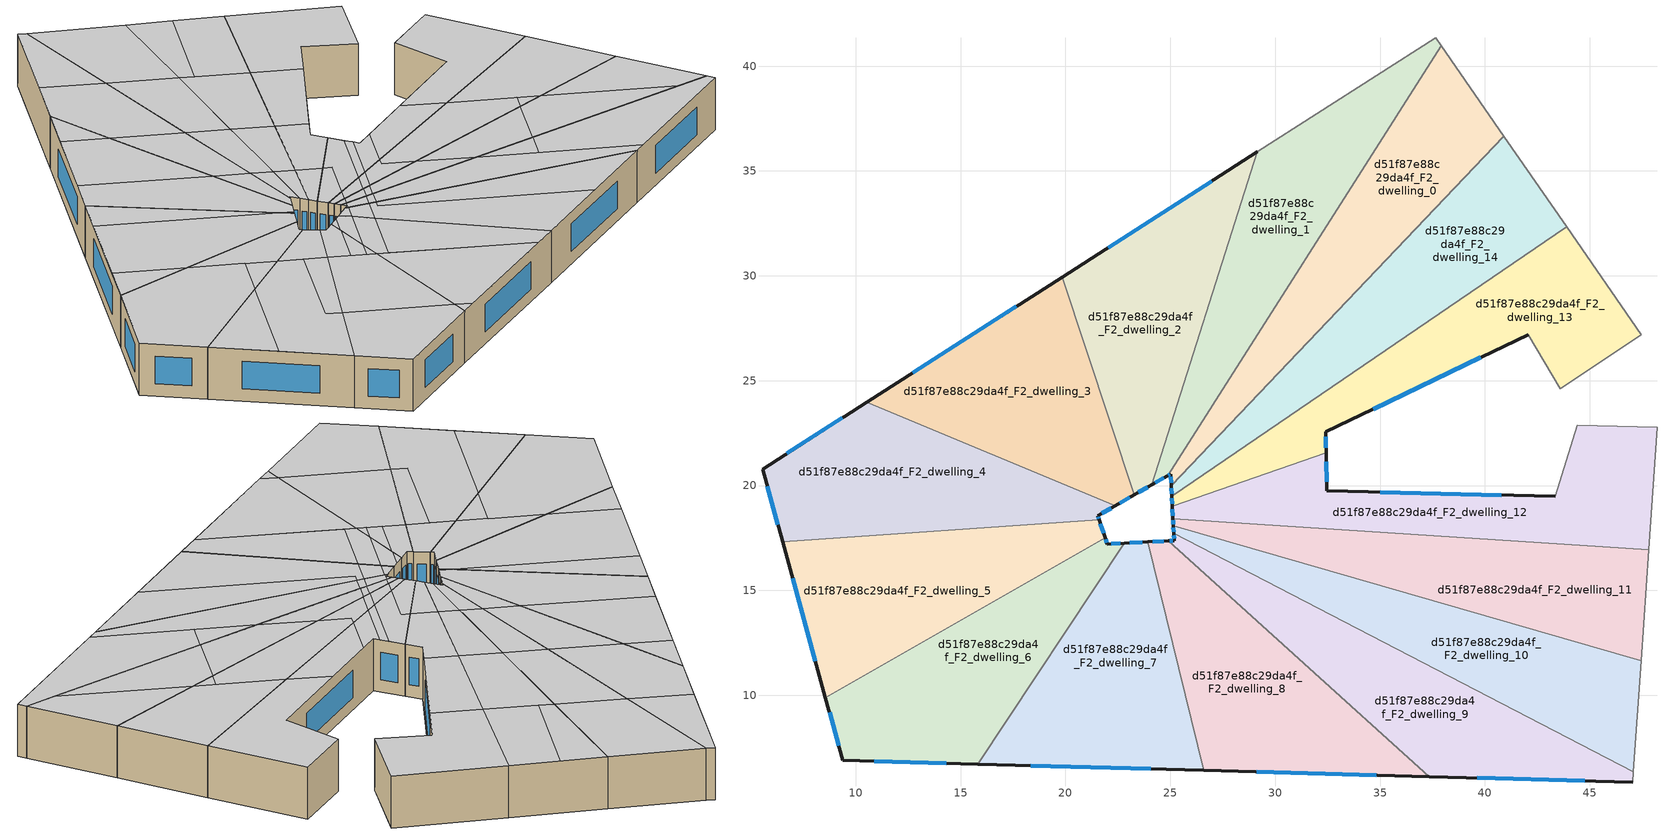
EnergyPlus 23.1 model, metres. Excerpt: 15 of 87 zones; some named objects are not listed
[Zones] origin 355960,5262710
d51f87e88c29da4f_F2_dwelling_0
 floor to d51f87e88c29da4f_F1_dwelling_0 (EU_floor_Construction): 37.91,40.98 40.9,36.65 25.04,20 25.01,20.55 24.87,20.47 z6
 wall outside (EU_wall_Construction): 24.87,20.47 25.01,20.55 25.04,20 z6:9
 wall to d51f87e88c29da4f_F2_dwelling_1 (EU_wall_Construction): 37.91,40.98 24.87,20.47 z6:9
 wall adiabatic (EU_wall_Construction): 40.9,36.65 37.91,40.98 z6:9
 wall to d51f87e88c29da4f_F2_dwelling_14 (EU_wall_Construction): 25.04,20 40.9,36.65 z6:9
 window (EU_Window_Construction): 25.02,20.42 25.03,20.13 / 24.91,20.49 24.98,20.53 z6.7:8.3
 ceiling to d51f87e88c29da4f_F3_dwelling_1 (EU_floor_Construction): 36.07,31.58 40.9,36.65 37.91,40.98 33.99,34.82 z9
 ceiling adiabatic (EU_roof_Construction): 31.37,26.65 36.07,31.58 33.99,34.82 30.08,28.66 z9
 ceiling to d51f87e88c29da4f_F3_dwelling_7 (EU_floor_Construction): 27.48,22.56 31.37,26.65 30.08,28.66 26.84,23.56 z9
 ceiling to d51f87e88c29da4f_F3_dwelling_9 (EU_floor_Construction): 25.04,20 27.48,22.56 26.84,23.56 24.87,20.47 25.01,20.55 z9
d51f87e88c29da4f_F2_dwelling_1
 floor to d51f87e88c29da4f_F1_dwelling_1 (EU_floor_Construction): 37.65,41.36 37.91,40.98 24.87,20.47 24.11,20.03 29.16,35.91 z6
 wall outside (EU_wall_Construction): 24.11,20.03 24.87,20.47 z6:9
 wall to d51f87e88c29da4f_F2_dwelling_2 (EU_wall_Construction): 29.16,35.91 24.11,20.03 z6:9
 wall adiabatic (EU_wall_Construction): 37.91,40.98 37.65,41.36 29.16,35.91 z6:9
 window (EU_Window_Construction): 24.29,20.14 24.7,20.37 z6.7:8.3
 ceiling to d51f87e88c29da4f_F3_dwelling_2 (EU_floor_Construction): 30.08,28.66 33.99,34.82 32.09,37.79 29.16,35.91 27.92,32.02 z9
 ceiling to d51f87e88c29da4f_F3_dwelling_1 (EU_floor_Construction): 33.99,34.82 37.91,40.98 37.65,41.36 32.09,37.79 z9
 ceiling to d51f87e88c29da4f_F3_dwelling_7 (EU_floor_Construction): 26.84,23.56 30.08,28.66 27.92,32.02 25.77,25.24 z9
 ceiling to d51f87e88c29da4f_F3_dwelling_9 (EU_floor_Construction): 24.87,20.47 26.84,23.56 25.77,25.24 24.11,20.03 z9
d51f87e88c29da4f_F2_dwelling_10
 floor to d51f87e88c29da4f_F1_dwelling_10 (EU_floor_Construction): 47.45,11.65 47.09,6.35 25.16,17.72 25.14,18.08 z6
 wall outside (EU_wall_Construction): 25.14,18.08 25.16,17.72 z6:9
 wall to d51f87e88c29da4f_F2_dwelling_11 (EU_wall_Construction): 47.45,11.65 25.14,18.08 z6:9
 wall adiabatic (EU_wall_Construction): 47.09,6.35 47.45,11.65 z6:9
 wall to d51f87e88c29da4f_F2_dwelling_9 (EU_wall_Construction): 25.16,17.72 47.09,6.35 z6:9
 window (EU_Window_Construction): 25.15,18 25.16,17.81 z6.7:8.3
 ceiling to d51f87e88c29da4f_F3_dwelling_6 (EU_floor_Construction): 33.3,13.5 31.55,16.23 27.94,17.28 27.08,16.73 z9
 ceiling to d51f87e88c29da4f_F3_dwelling_4 (EU_floor_Construction): 45.42,7.22 41.47,13.37 39.89,13.83 36.67,11.76 z9
 ceiling to d51f87e88c29da4f_F3_dwelling_5 (EU_floor_Construction): 39.89,13.83 31.55,16.23 33.3,13.5 36.67,11.76 z9
 ceiling adiabatic (EU_roof_Construction): 47.09,6.35 47.45,11.65 41.47,13.37 45.42,7.22 z9; 27.94,17.28 27.44,17.42 26.68,16.94 27.08,16.73 z9
 ceiling to d51f87e88c29da4f_F3_dwelling_9 (EU_floor_Construction): 25.96,17.85 25.14,18.08 25.16,17.72 25.5,17.55 z9
 ceiling to d51f87e88c29da4f_F3_dwelling_7 (EU_floor_Construction): 27.44,17.42 25.96,17.85 25.5,17.55 26.68,16.94 z9
d51f87e88c29da4f_F2_dwelling_11
 floor to d51f87e88c29da4f_F1_dwelling_11 (EU_floor_Construction): 47.81,16.94 47.45,11.65 25.14,18.08 25.13,18.42 z6
 wall outside (EU_wall_Construction): 25.13,18.42 25.14,18.08 z6:9
 wall to d51f87e88c29da4f_F2_dwelling_12 (EU_wall_Construction): 47.81,16.94 25.13,18.42 z6:9
 wall adiabatic (EU_wall_Construction): 47.45,11.65 47.81,16.94 z6:9
 window (EU_Window_Construction): 25.13,18.34 25.14,18.16 z6.7:8.3
 ceiling adiabatic (EU_roof_Construction): 47.45,11.65 47.81,16.94 38.8,17.53 41.47,13.37 z9
 ceiling to d51f87e88c29da4f_F3_dwelling_5 (EU_floor_Construction): 40.8,14.41 38.8,17.53 31.05,18.03 30.58,17.73 31.55,16.23 39.89,13.83 z9
 ceiling to d51f87e88c29da4f_F3_dwelling_4 (EU_floor_Construction): 41.47,13.37 40.8,14.41 39.89,13.83 z9
 ceiling to d51f87e88c29da4f_F3_dwelling_8 (EU_floor_Construction): 29.29,18.15 28.64,18.19 27.44,17.42 27.94,17.28 z9
 ceiling to d51f87e88c29da4f_F3_dwelling_6 (EU_floor_Construction): 31.55,16.23 30.58,17.73 31.05,18.03 29.29,18.15 27.94,17.28 z9
 ceiling to d51f87e88c29da4f_F3_dwelling_7 (EU_floor_Construction): 28.64,18.19 26.69,18.32 25.96,17.85 27.44,17.42 z9
 ceiling to d51f87e88c29da4f_F3_dwelling_9 (EU_floor_Construction): 26.69,18.32 25.13,18.42 25.14,18.08 25.96,17.85 z9
d51f87e88c29da4f_F2_dwelling_12
 floor to d51f87e88c29da4f_F1_dwelling_12 (EU_floor_Construction): 48.21,22.78 47.81,16.94 25.13,18.42 25.09,19.02 32.43,21.56 32.46,19.75 43.35,19.49 44.41,22.87 z6
 wall outside (EU_wall_Construction): 25.09,19.02 25.13,18.42 / 43.35,19.49 32.46,19.75 32.43,21.56 z6:9
 wall adiabatic (EU_wall_Construction): 47.81,16.94 48.21,22.78 44.41,22.87 43.35,19.49 z6:9
 wall to d51f87e88c29da4f_F2_dwelling_13 (EU_wall_Construction): 32.43,21.56 25.09,19.02 z6:9
 window (EU_Window_Construction): 25.1,18.88 25.12,18.56 / 32.45,20.18 32.43,21.14 / 40.79,19.55 35.02,19.69 z6.7:8.3
 ceiling to d51f87e88c29da4f_F3_dwelling_5 (EU_floor_Construction): 38.8,17.53 37.45,19.63 33.68,19.72 31.05,18.03 z9
 ceiling to d51f87e88c29da4f_F3_dwelling_3 (EU_floor_Construction): 47.81,16.94 48.21,22.78 44.41,22.87 43.35,19.49 37.45,19.63 38.8,17.53 z9
 ceiling to d51f87e88c29da4f_F3_dwelling_8 (EU_floor_Construction): 32.45,20.17 32.44,20.63 28.64,18.19 29.29,18.15 z9
 ceiling to d51f87e88c29da4f_F3_dwelling_6 (EU_floor_Construction): 33.68,19.72 32.46,19.75 32.45,20.17 29.29,18.15 31.05,18.03 z9
 ceiling to d51f87e88c29da4f_F3_dwelling_7 (EU_floor_Construction): 32.44,20.63 32.43,21.56 28.91,20.34 29.18,19.92 26.69,18.32 28.64,18.19 z9
 ceiling to d51f87e88c29da4f_F3_dwelling_9 (EU_floor_Construction): 29.18,19.92 28.91,20.34 25.09,19.02 25.13,18.42 26.69,18.32 z9
d51f87e88c29da4f_F2_dwelling_13
 floor to d51f87e88c29da4f_F1_dwelling_13 (EU_floor_Construction): 43.89,32.34 47.46,27.19 43.59,24.61 42.07,27.2 32.41,22.56 32.43,21.56 25.09,19.02 25.07,19.5 z6
 wall outside (EU_wall_Construction): 32.43,21.56 32.41,22.56 42.07,27.2 / 25.07,19.5 25.09,19.02 z6:9
 wall to d51f87e88c29da4f_F2_dwelling_14 (EU_wall_Construction): 43.89,32.34 25.07,19.5 z6:9
 wall adiabatic (EU_wall_Construction): 42.07,27.2 43.59,24.61 47.46,27.19 43.89,32.34 z6:9
 window (EU_Window_Construction): 34.68,23.65 39.8,26.11 / 32.42,21.8 32.41,22.32 / 25.07,19.39 25.09,19.14 z6.7:8.3
 ceiling to d51f87e88c29da4f_F3_dwelling_0 (EU_floor_Construction): 47.46,27.19 43.89,32.34 38.12,28.4 39.64,26.03 42.07,27.2 43.59,24.61 z9
 ceiling to d51f87e88c29da4f_F3_dwelling_7 (EU_floor_Construction): 32.43,21.56 32.41,22.56 33.62,23.14 32.64,24.67 28.12,21.58 28.91,20.34 z9
 ceiling to d51f87e88c29da4f_F3_dwelling_2 (EU_floor_Construction): 39.64,26.03 38.12,28.4 32.64,24.67 33.62,23.14 z9
 ceiling to d51f87e88c29da4f_F3_dwelling_9 (EU_floor_Construction): 28.91,20.34 28.12,21.58 25.07,19.5 25.09,19.02 z9
d51f87e88c29da4f_F2_dwelling_14
 floor to d51f87e88c29da4f_F1_dwelling_14 (EU_floor_Construction): 40.9,36.65 43.89,32.34 25.07,19.5 25.04,20 z6
 wall outside (EU_wall_Construction): 25.04,20 25.07,19.5 z6:9
 wall adiabatic (EU_wall_Construction): 43.89,32.34 40.9,36.65 z6:9
 window (EU_Window_Construction): 25.05,19.88 25.06,19.62 z6.7:8.3
 ceiling to d51f87e88c29da4f_F3_dwelling_7 (EU_floor_Construction): 32.64,24.67 31.37,26.65 27.48,22.56 28.12,21.58 z9
 ceiling to d51f87e88c29da4f_F3_dwelling_0 (EU_floor_Construction): 43.89,32.34 42.33,34.59 36.53,30.87 38.12,28.4 z9
 ceiling to d51f87e88c29da4f_F3_dwelling_1 (EU_floor_Construction): 42.33,34.59 40.9,36.65 36.07,31.58 36.53,30.87 z9
 ceiling adiabatic (EU_roof_Construction): 38.12,28.4 36.07,31.58 31.37,26.65 32.64,24.67 z9
 ceiling to d51f87e88c29da4f_F3_dwelling_9 (EU_floor_Construction): 28.12,21.58 27.48,22.56 25.04,20 25.07,19.5 z9
d51f87e88c29da4f_F2_dwelling_2
 floor to d51f87e88c29da4f_F1_dwelling_2 (EU_floor_Construction): 29.16,35.91 24.11,20.03 23.29,19.56 19.85,29.95 z6
 wall outside (EU_wall_Construction): 23.29,19.56 24.11,20.03 / 29.16,35.91 19.85,29.95 z6:9
 wall to d51f87e88c29da4f_F2_dwelling_3 (EU_wall_Construction): 19.85,29.95 23.29,19.56 z6:9
 window (EU_Window_Construction): 23.48,19.67 23.92,19.92 / 26.97,34.51 22.03,31.35 z6.7:8.3
 ceiling to d51f87e88c29da4f_F3_dwelling_9 (EU_floor_Construction): 24.11,20.03 25.77,25.24 21.9,31.26 19.85,29.95 23.05,20.29 23.45,19.66 z9
 ceiling to d51f87e88c29da4f_F3_dwelling_7 (EU_floor_Construction): 25.77,25.24 27.92,32.02 26.51,34.22 21.9,31.26 z9
 ceiling to d51f87e88c29da4f_F3_dwelling_10 (EU_floor_Construction): 23.45,19.66 23.05,20.29 23.29,19.56 z9
 ceiling to d51f87e88c29da4f_F3_dwelling_2 (EU_floor_Construction): 27.92,32.02 29.16,35.91 26.51,34.22 z9
d51f87e88c29da4f_F2_dwelling_3
 floor to d51f87e88c29da4f_F1_dwelling_3 (EU_floor_Construction): 19.85,29.95 23.29,19.56 22.38,19.04 10.53,23.97 z6
 wall outside (EU_wall_Construction): 22.38,19.04 23.29,19.56 / 19.85,29.95 10.53,23.97 z6:9
 wall to d51f87e88c29da4f_F2_dwelling_4 (EU_wall_Construction): 10.53,23.97 22.38,19.04 z6:9
 window (EU_Window_Construction): 22.59,19.16 23.08,19.44 / 17.66,28.54 12.72,25.37 z6.7:8.3
 ceiling to d51f87e88c29da4f_F3_dwelling_10 (EU_floor_Construction): 23.29,19.56 23.05,20.29 17.72,28.58 12.85,25.46 15,22.11 22.38,19.04 z9
 ceiling to d51f87e88c29da4f_F3_dwelling_9 (EU_floor_Construction): 23.05,20.29 19.85,29.95 17.72,28.58 z9
 ceiling to d51f87e88c29da4f_F3_dwelling_13 (EU_floor_Construction): 15,22.11 12.85,25.46 10.53,23.97 z9
d51f87e88c29da4f_F2_dwelling_4
 floor to d51f87e88c29da4f_F1_dwelling_4 (EU_floor_Construction): 22.38,19.04 21.54,18.56 21.6,18.38 6.51,17.32 5.55,20.78 10.53,23.97 z6
 wall outside (EU_wall_Construction): 21.6,18.38 21.54,18.56 22.38,19.04 / 10.53,23.97 5.55,20.78 6.51,17.32 z6:9
 wall to d51f87e88c29da4f_F2_dwelling_5 (EU_wall_Construction): 6.51,17.32 21.6,18.38 z6:9
 window (EU_Window_Construction): 21.74,18.67 22.18,18.93 / 21.59,18.42 21.56,18.51 / 5.78,19.97 6.28,18.13 / 9.36,23.22 6.72,21.53 z6.7:8.3
 ceiling to d51f87e88c29da4f_F3_dwelling_13 (EU_floor_Construction): 16.64,19.55 15,22.11 10.53,23.97 5.55,20.78 6.51,17.32 13.98,17.84 z9
 ceiling to d51f87e88c29da4f_F3_dwelling_10 (EU_floor_Construction): 21.6,18.38 21.54,18.56 22.38,19.04 15,22.11 17.58,18.09 z9
 ceiling to d51f87e88c29da4f_F3_dwelling_12 (EU_floor_Construction): 17.58,18.09 16.64,19.55 13.98,17.84 z9
d51f87e88c29da4f_F2_dwelling_5
 floor to d51f87e88c29da4f_F1_dwelling_5 (EU_floor_Construction): 21.6,18.38 21.89,17.52 8.56,9.88 6.51,17.32 z6
 wall outside (EU_wall_Construction): 21.89,17.52 21.6,18.38 / 6.51,17.32 8.56,9.88 z6:9
 wall to d51f87e88c29da4f_F2_dwelling_6 (EU_wall_Construction): 8.56,9.88 21.89,17.52 z6:9
 window (EU_Window_Construction): 21.82,17.72 21.67,18.18 / 6.99,15.57 8.08,11.63 z6.7:8.3
 ceiling to d51f87e88c29da4f_F3_dwelling_12 (EU_floor_Construction): 13.13,12.5 12.63,13.28 18.32,16.93 17.58,18.09 13.98,17.84 7.51,13.69 8.56,9.89 z9
 ceiling to d51f87e88c29da4f_F3_dwelling_13 (EU_floor_Construction): 13.98,17.84 6.51,17.32 7.51,13.69 z9
 ceiling to d51f87e88c29da4f_F3_dwelling_10 (EU_floor_Construction): 21.89,17.52 21.6,18.38 17.58,18.09 19.01,15.87 z9
 ceiling to d51f87e88c29da4f_F3_dwelling_11 (EU_floor_Construction): 19.01,15.87 18.32,16.93 12.63,13.28 13.13,12.5 z9
d51f87e88c29da4f_F2_dwelling_6
 floor to d51f87e88c29da4f_F1_dwelling_6 (EU_floor_Construction): 22.79,17.25 15.83,6.72 9.38,6.9 8.56,9.88 21.89,17.52 22,17.21 z6
 wall outside (EU_wall_Construction): 22.79,17.25 22,17.21 21.89,17.52 / 8.56,9.88 9.38,6.9 15.83,6.72 z6:9
 wall to d51f87e88c29da4f_F2_dwelling_7 (EU_wall_Construction): 15.83,6.72 22.79,17.25 z6:9
 window (EU_Window_Construction): 21.97,17.28 21.92,17.45 / 22.61,17.24 22.19,17.22 / 10.89,6.86 14.31,6.76 / 8.75,9.18 9.19,7.6 z6.7:8.3
 ceiling to d51f87e88c29da4f_F3_dwelling_11 (EU_floor_Construction): 16.34,7.5 20.42,13.66 19.01,15.87 13.13,12.5 z9
 ceiling to d51f87e88c29da4f_F3_dwelling_12 (EU_floor_Construction): 15.83,6.72 16.34,7.5 13.13,12.5 8.56,9.89 9.38,6.9 z9
 ceiling to d51f87e88c29da4f_F3_dwelling_10 (EU_floor_Construction): 22.32,16.53 22.79,17.25 22,17.21 21.89,17.52 19.01,15.87 19.67,14.83 z9
 ceiling to d51f87e88c29da4f_F3_dwelling_9 (EU_floor_Construction): 21.15,14.76 22.32,16.53 19.67,14.83 20.13,14.11 z9
 ceiling to d51f87e88c29da4f_F3_dwelling_7 (EU_floor_Construction): 20.42,13.66 21.15,14.76 20.13,14.11 z9
d51f87e88c29da4f_F2_dwelling_7
 floor to d51f87e88c29da4f_F1_dwelling_7 (EU_floor_Construction): 23.93,17.31 26.59,6.42 15.83,6.72 22.79,17.25 z6
 wall outside (EU_wall_Construction): 23.93,17.31 22.79,17.25 / 15.83,6.72 26.59,6.42 z6:9
 wall to d51f87e88c29da4f_F2_dwelling_8 (EU_wall_Construction): 26.59,6.42 23.93,17.31 z6:9
 window (EU_Window_Construction): 23.66,17.3 23.06,17.27 / 18.36,6.65 24.07,6.49 z6.7:8.3
 ceiling to d51f87e88c29da4f_F3_dwelling_11 (EU_floor_Construction): 25.04,6.47 20.42,13.66 16.34,7.5 16.86,6.69 z9
 ceiling to d51f87e88c29da4f_F3_dwelling_8 (EU_floor_Construction): 26.59,6.42 24.38,15.46 20.76,13.13 25.04,6.47 z9
 ceiling to d51f87e88c29da4f_F3_dwelling_12 (EU_floor_Construction): 16.86,6.69 16.34,7.5 15.83,6.72 z9
 ceiling to d51f87e88c29da4f_F3_dwelling_9 (EU_floor_Construction): 24.09,16.65 23.93,17.31 23.5,17.29 22.32,16.53 21.15,14.76 z9
 ceiling to d51f87e88c29da4f_F3_dwelling_7 (EU_floor_Construction): 24.38,15.46 24.09,16.65 21.15,14.76 20.42,13.66 20.76,13.13 z9
 ceiling to d51f87e88c29da4f_F3_dwelling_10 (EU_floor_Construction): 23.5,17.29 22.79,17.25 22.32,16.53 z9
d51f87e88c29da4f_F2_dwelling_8
 floor to d51f87e88c29da4f_F1_dwelling_8 (EU_floor_Construction): 37.34,6.12 26.59,6.42 23.93,17.31 24.91,17.36 z6
 wall outside (EU_wall_Construction): 24.91,17.36 23.93,17.31 / 26.59,6.42 37.34,6.12 z6:9
 wall to d51f87e88c29da4f_F2_dwelling_9 (EU_wall_Construction): 37.34,6.12 24.91,17.36 z6:9
 window (EU_Window_Construction): 24.68,17.35 24.16,17.32 / 29.12,6.35 34.82,6.19 z6.7:8.3
 ceiling to d51f87e88c29da4f_F3_dwelling_6 (EU_floor_Construction): 37.34,6.12 26.22,16.18 25.84,15.93 32.05,6.27 z9
 ceiling to d51f87e88c29da4f_F3_dwelling_9 (EU_floor_Construction): 25.03,17.25 24.91,17.36 23.93,17.31 24.09,16.65 z9
 ceiling to d51f87e88c29da4f_F3_dwelling_8 (EU_floor_Construction): 32.05,6.27 25.84,15.93 26.22,16.18 25.92,16.45 24.38,15.46 26.59,6.42 z9
 ceiling to d51f87e88c29da4f_F3_dwelling_7 (EU_floor_Construction): 25.92,16.45 25.03,17.25 24.09,16.65 24.38,15.46 z9
d51f87e88c29da4f_F2_dwelling_9
 floor to d51f87e88c29da4f_F1_dwelling_9 (EU_floor_Construction): 47.09,6.35 47.05,5.85 37.34,6.12 24.91,17.36 25.18,17.38 25.16,17.72 z6
 wall outside (EU_wall_Construction): 25.16,17.72 25.18,17.38 24.91,17.36 / 37.34,6.12 47.05,5.85 z6:9
 wall adiabatic (EU_wall_Construction): 47.05,5.85 47.09,6.35 z6:9
 window (EU_Window_Construction): 25.12,17.37 24.98,17.37 / 25.17,17.64 25.18,17.46 / 39.62,6.06 44.77,5.92 z6.7:8.3
 ceiling to d51f87e88c29da4f_F3_dwelling_8 (EU_floor_Construction): 27.08,16.73 26.68,16.94 25.92,16.45 26.22,16.18 z9
 ceiling to d51f87e88c29da4f_F3_dwelling_7 (EU_floor_Construction): 26.68,16.94 25.5,17.55 25.03,17.25 25.92,16.45 z9
 ceiling to d51f87e88c29da4f_F3_dwelling_6 (EU_floor_Construction): 38.05,6.1 33.3,13.5 27.08,16.73 26.22,16.18 37.34,6.12 z9
 ceiling to d51f87e88c29da4f_F3_dwelling_9 (EU_floor_Construction): 25.5,17.55 25.16,17.72 25.18,17.38 24.91,17.36 25.03,17.25 z9
 ceiling to d51f87e88c29da4f_F3_dwelling_5 (EU_floor_Construction): 36.67,11.76 33.3,13.5 35.08,10.74 z9
 ceiling adiabatic (EU_roof_Construction): 47.05,5.85 47.09,6.35 36.67,11.76 35.08,10.74 38.05,6.1 37.34,6.12 z9
[Building]
EU S2 Campaign: North Axis=0; Terrain=City; Solar Distribution=FullExterior
[Site:Location]
Budapest.Ferenc.Liszt.Intl.AP: Latitude=47.437; Longitude=19.256; Time Zone=1; Elevation=185
[SizingPeriod:WeatherFileDays]
AnnualSizingPeriod: Begin Month=1; Begin Day of Month=1; End Month=12; End Day of Month=31; Day of Week for Start Day=Monday; Use Weather File Daylight Saving Period=No; Use Weather File Rain and Snow Indicators=No
[MATERIAL]
EU_InternalMass_Material: Roughness=MediumRough; Thickness=0.1; Conductivity=1; Density=1800; Specific Heat=900; Thermal Absorptance=0.9; Solar Absorptance=0.7; Visible Absorptance=0.7
[MATERIAL:NOMASS] Roughness=MediumRough; Thermal Absorptance=0.9; Solar Absorptance=0.7; Visible Absorptance=0.7
Name | Thermal Resistance
EU_wall_NoMass | 0.832559
EU_roof_NoMass | 1.39638
EU_floor_NoMass | 0.872794
[WINDOWMATERIAL:SIMPLEGLAZINGSYSTEM]
EU_Window_SimpleGlazing: UFactor=2.79869; Solar Heat Gain Coefficient=0.75; Visible Transmittance=0.75
[CONSTRUCTION]
EU_wall_Construction: EU_wall_NoMass
EU_roof_Construction: EU_roof_NoMass
EU_floor_Construction: EU_floor_NoMass
EU_Window_Construction: EU_Window_SimpleGlazing
EU_InternalMass_Construction: EU_InternalMass_Material
[ZONE] Type=1; Multiplier=1; Ceiling Height=autocalculate; Floor Area=autocalculate; Part of Total Floor Area=Yes
Name | Volume
d51f87e88c29da4f_F2_dwelling_0 | 191.958
d51f87e88c29da4f_F2_dwelling_1 | 191.973
d51f87e88c29da4f_F2_dwelling_10 | 191.975
d51f87e88c29da4f_F2_dwelling_11 | 191.952
d51f87e88c29da4f_F2_dwelling_12 | 188.31
d51f87e88c29da4f_F2_dwelling_13 | 195.565
d51f87e88c29da4f_F2_dwelling_14 | 191.963
d51f87e88c29da4f_F2_dwelling_2 | 191.898
d51f87e88c29da4f_F2_dwelling_3 | 191.98
d51f87e88c29da4f_F2_dwelling_4 | 191.954
d51f87e88c29da4f_F2_dwelling_5 | 191.953
d51f87e88c29da4f_F2_dwelling_6 | 191.915
d51f87e88c29da4f_F2_dwelling_7 | 191.964
d51f87e88c29da4f_F2_dwelling_8 | 191.927
d51f87e88c29da4f_F2_dwelling_9 | 191.96
[INTERNALMASS] Construction=EU_InternalMass_Construction
Name | Zone or ZoneList | Surface Area
d51f87e88c29da4f_F2_dwelling_0_EU_InternalMass | d51f87e88c29da4f_F2_dwelling_0 | 63.986
d51f87e88c29da4f_F2_dwelling_1_EU_InternalMass | d51f87e88c29da4f_F2_dwelling_1 | 63.9911
d51f87e88c29da4f_F2_dwelling_2_EU_InternalMass | d51f87e88c29da4f_F2_dwelling_2 | 63.9659
d51f87e88c29da4f_F2_dwelling_3_EU_InternalMass | d51f87e88c29da4f_F2_dwelling_3 | 63.9935
d51f87e88c29da4f_F2_dwelling_4_EU_InternalMass | d51f87e88c29da4f_F2_dwelling_4 | 63.9847
d51f87e88c29da4f_F2_dwelling_5_EU_InternalMass | d51f87e88c29da4f_F2_dwelling_5 | 63.9845
d51f87e88c29da4f_F2_dwelling_6_EU_InternalMass | d51f87e88c29da4f_F2_dwelling_6 | 63.9718
d51f87e88c29da4f_F2_dwelling_7_EU_InternalMass | d51f87e88c29da4f_F2_dwelling_7 | 63.988
d51f87e88c29da4f_F2_dwelling_8_EU_InternalMass | d51f87e88c29da4f_F2_dwelling_8 | 63.9756
d51f87e88c29da4f_F2_dwelling_9_EU_InternalMass | d51f87e88c29da4f_F2_dwelling_9 | 63.9865
d51f87e88c29da4f_F2_dwelling_10_EU_InternalMass | d51f87e88c29da4f_F2_dwelling_10 | 63.9916
d51f87e88c29da4f_F2_dwelling_11_EU_InternalMass | d51f87e88c29da4f_F2_dwelling_11 | 63.9842
d51f87e88c29da4f_F2_dwelling_12_EU_InternalMass | d51f87e88c29da4f_F2_dwelling_12 | 62.77
d51f87e88c29da4f_F2_dwelling_13_EU_InternalMass | d51f87e88c29da4f_F2_dwelling_13 | 65.1877
d51f87e88c29da4f_F2_dwelling_14_EU_InternalMass | d51f87e88c29da4f_F2_dwelling_14 | 63.9878
[OTHEREQUIPMENT] Fuel Type=Electricity; Design Level Calculation Method=Watts/Area; Power per Zone Floor Area=1; Fraction Latent=0; Fraction Radiant=0; Fraction Lost=0; Carbon Dioxide Generation Rate=0; EndUse Subcategory=EU_Step8_InternalGains
Name | Zone or ZoneList or Space or SpaceList | Schedule
EU_Step8_InternalGain_d51f87e88c29da4f_F2_dwelling_0_f000 | d51f87e88c29da4f_F2_dwelling_0 | EU_Step8_GainSchedule_d51f87e88c29da4f_F2_dwelling_0_f000
EU_Step8_InternalGain_d51f87e88c29da4f_F2_dwelling_1_f000 | d51f87e88c29da4f_F2_dwelling_1 | EU_Step8_GainSchedule_d51f87e88c29da4f_F2_dwelling_1_f000
EU_Step8_InternalGain_d51f87e88c29da4f_F2_dwelling_2_f000 | d51f87e88c29da4f_F2_dwelling_2 | EU_Step8_GainSchedule_d51f87e88c29da4f_F2_dwelling_2_f000
EU_Step8_InternalGain_d51f87e88c29da4f_F2_dwelling_3_f000 | d51f87e88c29da4f_F2_dwelling_3 | EU_Step8_GainSchedule_d51f87e88c29da4f_F2_dwelling_3_f000
EU_Step8_InternalGain_d51f87e88c29da4f_F2_dwelling_4_f000 | d51f87e88c29da4f_F2_dwelling_4 | EU_Step8_GainSchedule_d51f87e88c29da4f_F2_dwelling_4_f000
EU_Step8_InternalGain_d51f87e88c29da4f_F2_dwelling_5_f000 | d51f87e88c29da4f_F2_dwelling_5 | EU_Step8_GainSchedule_d51f87e88c29da4f_F2_dwelling_5_f000
EU_Step8_InternalGain_d51f87e88c29da4f_F2_dwelling_6_f000 | d51f87e88c29da4f_F2_dwelling_6 | EU_Step8_GainSchedule_d51f87e88c29da4f_F2_dwelling_6_f000
EU_Step8_InternalGain_d51f87e88c29da4f_F2_dwelling_7_f000 | d51f87e88c29da4f_F2_dwelling_7 | EU_Step8_GainSchedule_d51f87e88c29da4f_F2_dwelling_7_f000
EU_Step8_InternalGain_d51f87e88c29da4f_F2_dwelling_8_f000 | d51f87e88c29da4f_F2_dwelling_8 | EU_Step8_GainSchedule_d51f87e88c29da4f_F2_dwelling_8_f000
EU_Step8_InternalGain_d51f87e88c29da4f_F2_dwelling_9_f000 | d51f87e88c29da4f_F2_dwelling_9 | EU_Step8_GainSchedule_d51f87e88c29da4f_F2_dwelling_9_f000
EU_Step8_InternalGain_d51f87e88c29da4f_F2_dwelling_10_f000 | d51f87e88c29da4f_F2_dwelling_10 | EU_Step8_GainSchedule_d51f87e88c29da4f_F2_dwelling_10_f000
EU_Step8_InternalGain_d51f87e88c29da4f_F2_dwelling_11_f000 | d51f87e88c29da4f_F2_dwelling_11 | EU_Step8_GainSchedule_d51f87e88c29da4f_F2_dwelling_11_f000
EU_Step8_InternalGain_d51f87e88c29da4f_F2_dwelling_12_f000 | d51f87e88c29da4f_F2_dwelling_12 | EU_Step8_GainSchedule_d51f87e88c29da4f_F2_dwelling_12_f000
EU_Step8_InternalGain_d51f87e88c29da4f_F2_dwelling_13_f000 | d51f87e88c29da4f_F2_dwelling_13 | EU_Step8_GainSchedule_d51f87e88c29da4f_F2_dwelling_13_f000
EU_Step8_InternalGain_d51f87e88c29da4f_F2_dwelling_14_f000 | d51f87e88c29da4f_F2_dwelling_14 | EU_Step8_GainSchedule_d51f87e88c29da4f_F2_dwelling_14_f000
[ZONEVENTILATION:DESIGNFLOWRATE] Schedule=EU_AlwaysOn; Design Flow Rate Calculation Method=AirChanges/Hour; Air Changes per Hour=0.475469; Ventilation Type=Natural; Fan Pressure Rise=0; Fan Total Efficiency=1; Constant Term Coefficient=1; Temperature Term Coefficient=0; Velocity Term Coefficient=0; Velocity Squared Term Coefficient=0; Minimum Indoor Temperature=-100; Maximum Indoor Temperature=100; Delta Temperature=-100; Minimum Outdoor Temperature=-100; Maximum Outdoor Temperature=100; Maximum Wind Speed=40
Name | Zone or ZoneList or Space or SpaceList
EU_ConstantAir_d51f87e88c29da4f_F2_dwelling_0 | d51f87e88c29da4f_F2_dwelling_0
EU_ConstantAir_d51f87e88c29da4f_F2_dwelling_1 | d51f87e88c29da4f_F2_dwelling_1
EU_ConstantAir_d51f87e88c29da4f_F2_dwelling_2 | d51f87e88c29da4f_F2_dwelling_2
EU_ConstantAir_d51f87e88c29da4f_F2_dwelling_3 | d51f87e88c29da4f_F2_dwelling_3
EU_ConstantAir_d51f87e88c29da4f_F2_dwelling_4 | d51f87e88c29da4f_F2_dwelling_4
EU_ConstantAir_d51f87e88c29da4f_F2_dwelling_5 | d51f87e88c29da4f_F2_dwelling_5
EU_ConstantAir_d51f87e88c29da4f_F2_dwelling_6 | d51f87e88c29da4f_F2_dwelling_6
EU_ConstantAir_d51f87e88c29da4f_F2_dwelling_7 | d51f87e88c29da4f_F2_dwelling_7
EU_ConstantAir_d51f87e88c29da4f_F2_dwelling_8 | d51f87e88c29da4f_F2_dwelling_8
EU_ConstantAir_d51f87e88c29da4f_F2_dwelling_9 | d51f87e88c29da4f_F2_dwelling_9
EU_ConstantAir_d51f87e88c29da4f_F2_dwelling_10 | d51f87e88c29da4f_F2_dwelling_10
EU_ConstantAir_d51f87e88c29da4f_F2_dwelling_11 | d51f87e88c29da4f_F2_dwelling_11
EU_ConstantAir_d51f87e88c29da4f_F2_dwelling_12 | d51f87e88c29da4f_F2_dwelling_12
EU_ConstantAir_d51f87e88c29da4f_F2_dwelling_13 | d51f87e88c29da4f_F2_dwelling_13
EU_ConstantAir_d51f87e88c29da4f_F2_dwelling_14 | d51f87e88c29da4f_F2_dwelling_14
[HVACTEMPLATE:THERMOSTAT] Constant Heating Setpoint=20; Constant Cooling Setpoint=50
EU_HeatOnly_d51f87e88c29da4f_F3_dwelling_1; EU_HeatOnly_d51f87e88c29da4f_F3_dwelling_2; EU_HeatOnly_d51f87e88c29da4f_F3_dwelling_3; EU_HeatOnly_d51f87e88c29da4f_F3_dwelling_4; EU_HeatOnly_d51f87e88c29da4f_F3_dwelling_5; EU_HeatOnly_d51f87e88c29da4f_F3_dwelling_6; EU_HeatOnly_d51f87e88c29da4f_F3_dwelling_7; EU_HeatOnly_d51f87e88c29da4f_F3_dwelling_8; EU_HeatOnly_d51f87e88c29da4f_F3_dwelling_9; EU_HeatOnly_d51f87e88c29da4f_F3_dwelling_10; EU_HeatOnly_d51f87e88c29da4f_F3_dwelling_11; EU_HeatOnly_d51f87e88c29da4f_F3_dwelling_12; EU_HeatOnly_d51f87e88c29da4f_F3_dwelling_13; EU_HeatOnly_d51f87e88c29da4f_F4_dwelling_0; EU_HeatOnly_d51f87e88c29da4f_F4_dwelling_1; EU_HeatOnly_d51f87e88c29da4f_F4_dwelling_2; EU_HeatOnly_d51f87e88c29da4f_F4_dwelling_3; EU_HeatOnly_d51f87e88c29da4f_F4_dwelling_4; EU_HeatOnly_d51f87e88c29da4f_F4_dwelling_5; EU_HeatOnly_d51f87e88c29da4f_F4_dwelling_6; EU_HeatOnly_d51f87e88c29da4f_F4_dwelling_7; EU_HeatOnly_d51f87e88c29da4f_F4_dwelling_8; EU_HeatOnly_d51f87e88c29da4f_F4_dwelling_9; EU_HeatOnly_d51f87e88c29da4f_F4_dwelling_10; EU_HeatOnly_d51f87e88c29da4f_F4_dwelling_11; EU_HeatOnly_d51f87e88c29da4f_F4_dwelling_12; EU_HeatOnly_d51f87e88c29da4f_F4_dwelling_13; EU_HeatOnly_d51f87e88c29da4f_F5_dwelling_0; EU_HeatOnly_d51f87e88c29da4f_F5_dwelling_1; EU_HeatOnly_d51f87e88c29da4f_F5_dwelling_2; EU_HeatOnly_d51f87e88c29da4f_F5_dwelling_3; EU_HeatOnly_d51f87e88c29da4f_F5_dwelling_4; EU_HeatOnly_d51f87e88c29da4f_F5_dwelling_5; EU_HeatOnly_d51f87e88c29da4f_F5_dwelling_6; EU_HeatOnly_d51f87e88c29da4f_F5_dwelling_7; EU_HeatOnly_d51f87e88c29da4f_F5_dwelling_8; EU_HeatOnly_d51f87e88c29da4f_F5_dwelling_9; EU_HeatOnly_d51f87e88c29da4f_F5_dwelling_10; EU_HeatOnly_d51f87e88c29da4f_F5_dwelling_11; EU_HeatOnly_d51f87e88c29da4f_F5_dwelling_12; EU_HeatOnly_d51f87e88c29da4f_F5_dwelling_13
[HVACTEMPLATE:ZONE:IDEALLOADSAIRSYSTEM] System Availability Schedule=EU_AlwaysOn; Maximum Heating Supply Air Temperature=50; Minimum Cooling Supply Air Temperature=13; Maximum Heating Supply Air Humidity Ratio=0.0156; Minimum Cooling Supply Air Humidity Ratio=0.0077; Heating Limit=NoLimit; Cooling Limit=NoLimit; Heating Availability Schedule=EU_AlwaysOn; Cooling Availability Schedule=EU_CoolingOff; Dehumidification Control Type=ConstantSensibleHeatRatio; Cooling Sensible Heat Ratio=0.7; Dehumidification Setpoint=60; Humidification Control Type=None; Humidification Setpoint=30; Outdoor Air Method=None; Outdoor Air Flow Rate per Person=0.00944; Outdoor Air Flow Rate per Zone Floor Area=0; Outdoor Air Flow Rate per Zone=0; Demand Controlled Ventilation Type=None; Outdoor Air Economizer Type=NoEconomizer; Heat Recovery Type=None; Sensible Heat Recovery Effectiveness=0.7; Latent Heat Recovery Effectiveness=0.65
Name | Template Thermostat
d51f87e88c29da4f_F2_dwelling_0 | EU_HeatOnly_d51f87e88c29da4f_F2_dwelling_0
d51f87e88c29da4f_F2_dwelling_1 | EU_HeatOnly_d51f87e88c29da4f_F2_dwelling_1
d51f87e88c29da4f_F2_dwelling_2 | EU_HeatOnly_d51f87e88c29da4f_F2_dwelling_2
d51f87e88c29da4f_F2_dwelling_3 | EU_HeatOnly_d51f87e88c29da4f_F2_dwelling_3
d51f87e88c29da4f_F2_dwelling_4 | EU_HeatOnly_d51f87e88c29da4f_F2_dwelling_4
d51f87e88c29da4f_F2_dwelling_5 | EU_HeatOnly_d51f87e88c29da4f_F2_dwelling_5
d51f87e88c29da4f_F2_dwelling_6 | EU_HeatOnly_d51f87e88c29da4f_F2_dwelling_6
d51f87e88c29da4f_F2_dwelling_7 | EU_HeatOnly_d51f87e88c29da4f_F2_dwelling_7
d51f87e88c29da4f_F2_dwelling_8 | EU_HeatOnly_d51f87e88c29da4f_F2_dwelling_8
d51f87e88c29da4f_F2_dwelling_9 | EU_HeatOnly_d51f87e88c29da4f_F2_dwelling_9
d51f87e88c29da4f_F2_dwelling_10 | EU_HeatOnly_d51f87e88c29da4f_F2_dwelling_10
d51f87e88c29da4f_F2_dwelling_11 | EU_HeatOnly_d51f87e88c29da4f_F2_dwelling_11
d51f87e88c29da4f_F2_dwelling_12 | EU_HeatOnly_d51f87e88c29da4f_F2_dwelling_12
d51f87e88c29da4f_F2_dwelling_13 | EU_HeatOnly_d51f87e88c29da4f_F2_dwelling_13
d51f87e88c29da4f_F2_dwelling_14 | EU_HeatOnly_d51f87e88c29da4f_F2_dwelling_14
[SIZING:ZONE] Zone Cooling Design Supply Air Temperature Input Method=SupplyAirTemperature; Zone Cooling Design Supply Air Temperature=13; Zone Heating Design Supply Air Temperature Input Method=SupplyAirTemperature; Zone Heating Design Supply Air Temperature=50; Zone Cooling Design Supply Air Humidity Ratio=0.008; Zone Heating Design Supply Air Humidity Ratio=0.008; Cooling Design Air Flow Method=DesignDay; Cooling Design Air Flow Rate=0; Cooling Minimum Air Flow per Zone Floor Area=0.000762; Cooling Minimum Air Flow=0; Cooling Minimum Air Flow Fraction=0.2; Heating Design Air Flow Method=DesignDay; Heating Design Air Flow Rate=0; Heating Maximum Air Flow per Zone Floor Area=0.002032; Heating Maximum Air Flow=0.141576; Heating Maximum Air Flow Fraction=0.3; Account for Dedicated Outdoor Air System=No; Dedicated Outdoor Air System Control Strategy=NeutralSupplyAir; Dedicated Outdoor Air Low Setpoint Temperature for Design=autosize; Dedicated Outdoor Air High Setpoint Temperature for Design=autosize; Zone Load Sizing Method=Sensible Load Only No Latent Load; Zone Latent Cooling Design Supply Air Humidity Ratio Input Method=HumidityRatioDifference; Zone Cooling Design Supply Air Humidity Ratio Difference=0.005; Zone Latent Heating Design Supply Air Humidity Ratio Input Method=HumidityRatioDifference; Zone Humidification Design Supply Air Humidity Ratio Difference=0.005
d51f87e88c29da4f_F2_dwelling_0; d51f87e88c29da4f_F2_dwelling_1; d51f87e88c29da4f_F2_dwelling_2; d51f87e88c29da4f_F2_dwelling_3; d51f87e88c29da4f_F2_dwelling_4; d51f87e88c29da4f_F2_dwelling_5; d51f87e88c29da4f_F2_dwelling_6; d51f87e88c29da4f_F2_dwelling_7; d51f87e88c29da4f_F2_dwelling_8; d51f87e88c29da4f_F2_dwelling_9; d51f87e88c29da4f_F2_dwelling_10; d51f87e88c29da4f_F2_dwelling_11; d51f87e88c29da4f_F2_dwelling_12; d51f87e88c29da4f_F2_dwelling_13; d51f87e88c29da4f_F2_dwelling_14
[SCHEDULE:CONSTANT]
Name | Hourly Value
EU_AlwaysOn | 1
EU_CoolingOff | 0
[SCHEDULE:FILE] Column Number=1; Rows to Skip at Top=0; Number of Hours of Data=8760; Column Separator=Comma; Interpolate to Timestep=No; Minutes per Item=60; Adjust Schedule for Daylight Savings=Yes
Name | File
EU_Step8_GainSchedule_d51f87e88c29da4f_F2_dwelling_0_f000 | ../../schedules/d51f87e88c29da4f/d51f87e88c29da4f_F2_dwelling_0_f000_gain.csv
EU_Step8_GainSchedule_d51f87e88c29da4f_F2_dwelling_1_f000 | ../../schedules/d51f87e88c29da4f/d51f87e88c29da4f_F2_dwelling_1_f000_gain.csv
EU_Step8_GainSchedule_d51f87e88c29da4f_F2_dwelling_2_f000 | ../../schedules/d51f87e88c29da4f/d51f87e88c29da4f_F2_dwelling_2_f000_gain.csv
EU_Step8_GainSchedule_d51f87e88c29da4f_F2_dwelling_3_f000 | ../../schedules/d51f87e88c29da4f/d51f87e88c29da4f_F2_dwelling_3_f000_gain.csv
EU_Step8_GainSchedule_d51f87e88c29da4f_F2_dwelling_4_f000 | ../../schedules/d51f87e88c29da4f/d51f87e88c29da4f_F2_dwelling_4_f000_gain.csv
EU_Step8_GainSchedule_d51f87e88c29da4f_F2_dwelling_5_f000 | ../../schedules/d51f87e88c29da4f/d51f87e88c29da4f_F2_dwelling_5_f000_gain.csv
EU_Step8_GainSchedule_d51f87e88c29da4f_F2_dwelling_6_f000 | ../../schedules/d51f87e88c29da4f/d51f87e88c29da4f_F2_dwelling_6_f000_gain.csv
EU_Step8_GainSchedule_d51f87e88c29da4f_F2_dwelling_7_f000 | ../../schedules/d51f87e88c29da4f/d51f87e88c29da4f_F2_dwelling_7_f000_gain.csv
EU_Step8_GainSchedule_d51f87e88c29da4f_F2_dwelling_8_f000 | ../../schedules/d51f87e88c29da4f/d51f87e88c29da4f_F2_dwelling_8_f000_gain.csv
EU_Step8_GainSchedule_d51f87e88c29da4f_F2_dwelling_9_f000 | ../../schedules/d51f87e88c29da4f/d51f87e88c29da4f_F2_dwelling_9_f000_gain.csv
EU_Step8_GainSchedule_d51f87e88c29da4f_F2_dwelling_10_f000 | ../../schedules/d51f87e88c29da4f/d51f87e88c29da4f_F2_dwelling_10_f000_gain.csv
EU_Step8_GainSchedule_d51f87e88c29da4f_F2_dwelling_11_f000 | ../../schedules/d51f87e88c29da4f/d51f87e88c29da4f_F2_dwelling_11_f000_gain.csv
EU_Step8_GainSchedule_d51f87e88c29da4f_F2_dwelling_12_f000 | ../../schedules/d51f87e88c29da4f/d51f87e88c29da4f_F2_dwelling_12_f000_gain.csv
EU_Step8_GainSchedule_d51f87e88c29da4f_F2_dwelling_13_f000 | ../../schedules/d51f87e88c29da4f/d51f87e88c29da4f_F2_dwelling_13_f000_gain.csv
EU_Step8_GainSchedule_d51f87e88c29da4f_F2_dwelling_14_f000 | ../../schedules/d51f87e88c29da4f/d51f87e88c29da4f_F2_dwelling_14_f000_gain.csv
